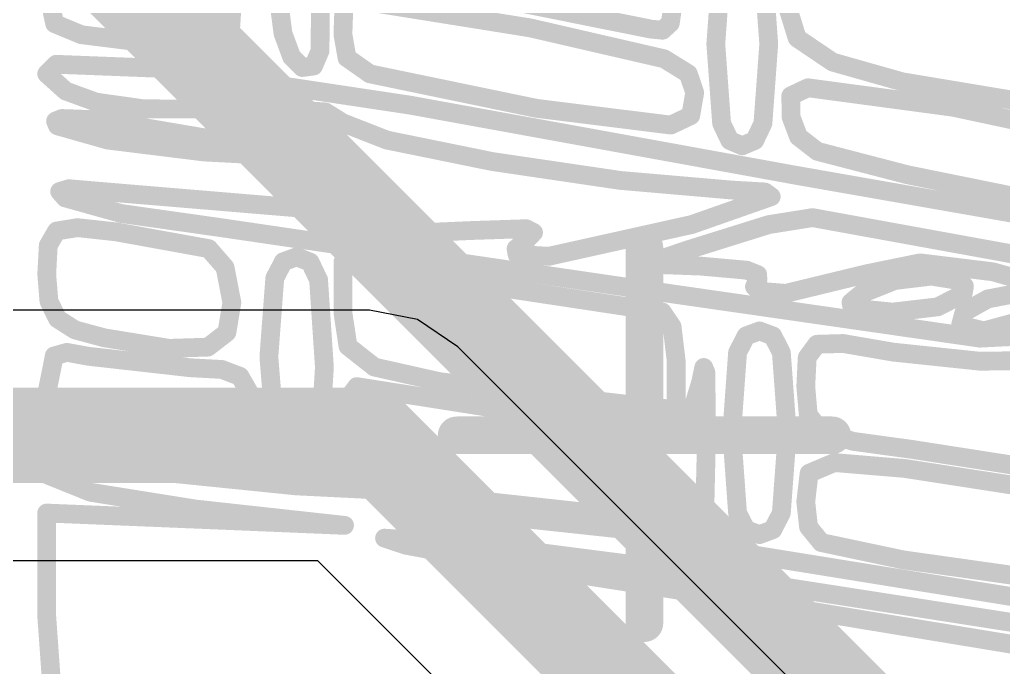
# Model space of a CAD drawing. Header units: inches. Extents: x 1.37 to 4.6, y 1.74 to 5.29.
# Drawn here: x 3.1571 to 3.2602, y 2.9099 to 2.9778 of the extents above; entities that cross this region are included whole.
import ezdxf

# ---------------------------------------------------------------- set-up
doc = ezdxf.new("R2010")
doc.units = ezdxf.units.IN
doc.header["$MEASUREMENT"] = 0
for name, color, linetype in [('BottomLayer', 5, 'Continuous'), ('BottomOverlay', 54, 'Continuous'), ('Mechanical15', 56, 'Continuous'), ('TopLayer', 1, 'Continuous')]:
    doc.layers.add(name, color=color, linetype=linetype)

# ---------------------------------------------------------------- blocks, each defined once
blk = doc.blocks.new('SOP_16_20')
at = {"layer": 'Mechanical15', "const_width": 0.00394}
for points in [[(0, -0.01969), (0, 0.01969)], [(0.01969, 0), (-0.01969, 0)]]:
    blk.add_lwpolyline(points, dxfattribs=at)
at = {"layer": 'Mechanical15', "const_width": 0.00197}
for points in [[(-0.00098, 0.01969, 1), (0.00098, 0.01969, 1)], [(-0.02067, 0, 1), (-0.0187, 0, 1)], [(0.0187, 0, 1), (0.02067, 0, 1)], [(-0.00098, -0.01969, 1), (0.00098, -0.01969, 1)]]:
    blk.add_lwpolyline(points, format="xyb", close=True, dxfattribs=at)

msp = doc.modelspace()

# ---------------------------------------------------------------- linework, layer by layer
at = {"layer": 'BottomLayer', "const_width": 0.01}
msp.add_lwpolyline([(2.865, 3.285), (3.25977, 2.89023)], dxfattribs=at)
at = {"layer": 'BottomOverlay', "const_width": 0.00197}
for points in [[(3.18358, 2.98479), (3.18468, 2.97632)], [(3.23004, 2.97522), (3.23065, 2.98354)], [(3.23498, 2.98354), (3.23559, 2.97522)], [(3.18856, 2.9745), (3.18864, 2.98312)], [(3.22527, 2.9774), (3.22589, 2.9816)], [(3.15992, 2.98128), (3.16075, 2.97735)], [(3.19283, 2.97975), (3.21057, 2.97691)], [(3.20582, 2.98027), (3.22328, 2.97677)], [(3.17915, 2.97613), (3.17932, 2.97886)], [(3.19096, 2.97623), (3.19105, 2.97882)], [(3.23753, 2.97918), (3.23857, 2.97583)], [(3.16075, 2.97735), (3.16355, 2.97619)], [(3.22446, 2.97666), (3.22527, 2.9774)], [(3.18468, 2.97632), (3.18559, 2.97386)], [(3.21057, 2.97691), (3.22462, 2.97367)], [(3.22328, 2.97677), (3.22446, 2.97666)], [(3.16355, 2.97619), (3.17326, 2.97498)], [(3.17837, 2.97475), (3.17915, 2.97613)], [(3.19096, 2.97623), (3.19139, 2.97377)], [(3.23857, 2.97583), (3.24229, 2.97332)], [(3.17326, 2.97498), (3.17655, 2.97446)], [(3.17655, 2.97446), (3.17837, 2.97475)], [(3.18788, 2.97291), (3.18856, 2.9745)], [(3.23004, 2.97522), (3.23065, 2.9669)], [(3.23498, 2.9669), (3.23559, 2.97522)], [(3.18559, 2.97386), (3.1867, 2.97275)], [(3.19139, 2.97377), (3.19378, 2.97209)], [(3.22462, 2.97367), (3.22716, 2.9721)], [(3.24229, 2.97332), (3.24957, 2.97126)], [(3.15991, 2.97209), (3.16092, 2.97309)], [(3.16092, 2.97309), (3.17254, 2.97264)], [(3.17254, 2.97264), (3.198, 2.96881)], [(3.1867, 2.97275), (3.18788, 2.97291)], [(3.15991, 2.97209), (3.16191, 2.97029)], [(3.19378, 2.97209), (3.21121, 2.96848)], [(3.22716, 2.9721), (3.22783, 2.97012)], [(3.24957, 2.97126), (3.2613, 2.9693)], [(3.16191, 2.97029), (3.16508, 2.96913)], [(3.22741, 2.96771), (3.22783, 2.97012)], [(3.2379, 2.96978), (3.23969, 2.97063)], [(3.23969, 2.97063), (3.25491, 2.96859)], [(3.16508, 2.96913), (3.17008, 2.96842)], [(3.2379, 2.96978), (3.23793, 2.96756)], [(3.17008, 2.96842), (3.18465, 2.96838)], [(3.18465, 2.96838), (3.18911, 2.9681)], [(3.18911, 2.9681), (3.19096, 2.96695)], [(3.198, 2.96881), (3.23848, 2.96145)], [(3.21121, 2.96848), (3.22532, 2.96672)], [(3.25491, 2.96859), (3.26975, 2.96542)], [(3.16084, 2.96714), (3.16151, 2.96741)], [(3.16084, 2.96714), (3.16105, 2.96664)], [(3.16151, 2.96741), (3.16536, 2.96727)], [(3.16536, 2.96727), (3.18223, 2.9644)], [(3.22532, 2.96672), (3.22741, 2.96771)], [(3.23793, 2.96756), (3.23871, 2.9655)], [(3.16105, 2.96664), (3.1663, 2.96515)], [(3.19096, 2.96695), (3.19556, 2.96515)], [(3.23065, 2.9669), (3.23151, 2.9651)], [(3.23412, 2.9651), (3.23498, 2.9669)], [(3.1663, 2.96515), (3.17641, 2.9639)], [(3.19556, 2.96515), (3.20661, 2.9629)], [(3.23151, 2.9651), (3.23281, 2.96455)], [(3.23281, 2.96455), (3.23412, 2.9651)], [(3.23871, 2.9655), (3.24068, 2.96397)], [(3.18223, 2.9644), (3.18497, 2.96375)], [(3.24068, 2.96397), (3.25014, 2.96151)], [(3.17641, 2.9639), (3.18496, 2.96345)], [(3.18496, 2.96345), (3.18497, 2.96375)], [(3.20661, 2.9629), (3.22003, 2.96092)], [(3.22003, 2.96092), (3.23171, 2.95991)], [(3.23848, 2.96145), (3.2721, 2.95556)], [(3.25014, 2.96151), (3.26712, 2.95807)], [(3.16127, 2.95976), (3.16224, 2.96005)], [(3.16224, 2.96005), (3.16865, 2.95951)], [(3.23171, 2.95991), (3.23518, 2.95971)], [(3.16127, 2.95976), (3.16186, 2.95909)], [(3.16186, 2.95909), (3.16773, 2.95745)], [(3.16865, 2.95951), (3.18985, 2.95774)], [(3.22753, 2.9563), (3.23585, 2.95922)], [(3.23518, 2.95971), (3.23585, 2.95922)], [(3.16773, 2.95745), (3.17777, 2.95603)], [(3.18985, 2.95774), (3.19716, 2.95709)], [(3.19716, 2.95709), (3.19875, 2.9566)], [(3.23559, 2.95629), (3.24018, 2.95702)], [(3.24018, 2.95702), (3.263, 2.95287)], [(3.16096, 2.95562), (3.16313, 2.95597)], [(3.16313, 2.95597), (3.16719, 2.95553)], [(3.17777, 2.95603), (3.22589, 2.94897)], [(3.19819, 2.95566), (3.19858, 2.95608)], [(3.19858, 2.95608), (3.19875, 2.9566)], [(3.20444, 2.95567), (3.21018, 2.95586)], [(3.21018, 2.95586), (3.21093, 2.95546)], [(3.21255, 2.95297), (3.22753, 2.9563)], [(3.22686, 2.95356), (3.23559, 2.95629)], [(3.16008, 2.95411), (3.16096, 2.95562)], [(3.16719, 2.95553), (3.17689, 2.95377)], [(3.19819, 2.95566), (3.19916, 2.95544)], [(3.19916, 2.95544), (3.20444, 2.95567)], [(3.20911, 2.95377), (3.21026, 2.95474)], [(3.21026, 2.95474), (3.21093, 2.95546)], [(3.15992, 2.95109), (3.16008, 2.95411)], [(3.17689, 2.95377), (3.17861, 2.9518)], [(3.20911, 2.95377), (3.20921, 2.95316)], [(3.18472, 2.9524), (3.18611, 2.95291)], [(3.18611, 2.95291), (3.18752, 2.95236)], [(3.20921, 2.95316), (3.21255, 2.95297)], [(3.22276, 2.95215), (3.22686, 2.95356)], [(3.17861, 2.9518), (3.17932, 2.94812)], [(3.18382, 2.95068), (3.18472, 2.9524)], [(3.18752, 2.95236), (3.18841, 2.95049)], [(3.19096, 2.95237), (3.20697, 2.94977)], [(3.19096, 2.94706), (3.19096, 2.95237)], [(3.22276, 2.95215), (3.22847, 2.95194)], [(3.22847, 2.95194), (3.23329, 2.95151)], [(3.24586, 2.95114), (3.25145, 2.95228)], [(3.25145, 2.95228), (3.25905, 2.95135)], [(3.15992, 2.95109), (3.16015, 2.94826)], [(3.1832, 2.94244), (3.18382, 2.95068)], [(3.23329, 2.95151), (3.23443, 2.95105)], [(3.23443, 2.95105), (3.23445, 2.95048)], [(3.23736, 2.94908), (3.24586, 2.95114)], [(3.24879, 2.95043), (3.25264, 2.95089)], [(3.25264, 2.95089), (3.25548, 2.95043)], [(3.25905, 2.95135), (3.2645, 2.94982)], [(3.18841, 2.95049), (3.18902, 2.94133)], [(3.20697, 2.94977), (3.22443, 2.94713)], [(3.23409, 2.94978), (3.23445, 2.95048)], [(3.23409, 2.94978), (3.23456, 2.94931)], [(3.24529, 2.94903), (3.24879, 2.95043)], [(3.25548, 2.95043), (3.2561, 2.94984)], [(3.25596, 2.94903), (3.2561, 2.94984)], [(3.22589, 2.94897), (3.25772, 2.94439)], [(3.23456, 2.94931), (3.23736, 2.94908)], [(3.2442, 2.94813), (3.24529, 2.94903)], [(3.25329, 2.94767), (3.25596, 2.94903)], [(3.25606, 2.94711), (3.25854, 2.9485)], [(3.25814, 2.94515), (3.2727, 2.94911)], [(3.25854, 2.9485), (3.26238, 2.94923)], [(3.16015, 2.94826), (3.16105, 2.94642)], [(3.1788, 2.94499), (3.17932, 2.94812)], [(3.2442, 2.94813), (3.24433, 2.94754)], [(3.24433, 2.94754), (3.24857, 2.94712)], [(3.24857, 2.94712), (3.25329, 2.94767)], [(3.16105, 2.94642), (3.16289, 2.94525)], [(3.19096, 2.94706), (3.19149, 2.94354)], [(3.22443, 2.94713), (3.22546, 2.9456)], [(3.25569, 2.94575), (3.25606, 2.94711)], [(3.22546, 2.9456), (3.22589, 2.94199)], [(3.25569, 2.94575), (3.25814, 2.94515)], [(3.16289, 2.94525), (3.16598, 2.94442)], [(3.16598, 2.94442), (3.17275, 2.94332)], [(3.17681, 2.94345), (3.1788, 2.94499)], [(3.23232, 2.94288), (3.23322, 2.94463)], [(3.23322, 2.94463), (3.23462, 2.94515)], [(3.23462, 2.94515), (3.23601, 2.94463)], [(3.23601, 2.94463), (3.23691, 2.94288)], [(3.25772, 2.94439), (3.2647, 2.94473)], [(3.17275, 2.94332), (3.17681, 2.94345)], [(3.19149, 2.94354), (3.19426, 2.94136)], [(3.23962, 2.94237), (3.24064, 2.94375)], [(3.24064, 2.94375), (3.24338, 2.94383)], [(3.24338, 2.94383), (3.24868, 2.94292)], [(3.15992, 2.93858), (3.16071, 2.94253)], [(3.16071, 2.94253), (3.16203, 2.9429)], [(3.16203, 2.9429), (3.16428, 2.94249)], [(3.16428, 2.94249), (3.17495, 2.94129)], [(3.1832, 2.94244), (3.18387, 2.93414)], [(3.23171, 2.93447), (3.23232, 2.94288)], [(3.23691, 2.94288), (3.23753, 2.93447)], [(3.23947, 2.93934), (3.23962, 2.94237)], [(3.24868, 2.94292), (3.25776, 2.94197)], [(3.17495, 2.94129), (3.17826, 2.94111)], [(3.18846, 2.93219), (3.18902, 2.94133)], [(3.19426, 2.94136), (3.20109, 2.93983)], [(3.22589, 2.93688), (3.22589, 2.94199)], [(3.22846, 2.9398), (3.22878, 2.94132)], [(3.22878, 2.94132), (3.229, 2.9408)], [(3.25776, 2.94197), (3.26663, 2.94211)], [(3.17826, 2.94111), (3.18017, 2.94039)], [(3.18017, 2.94039), (3.18105, 2.93884)], [(3.229, 2.9408), (3.22907, 2.93431)], [(3.19139, 2.93794), (3.19242, 2.93931)], [(3.19242, 2.93931), (3.22334, 2.93445)], [(3.20109, 2.93983), (3.21376, 2.93825)], [(3.22696, 2.93483), (3.22846, 2.9398)], [(3.23947, 2.93934), (3.23973, 2.93637)], [(3.15992, 2.93858), (3.16073, 2.93471)], [(3.18105, 2.93884), (3.18126, 2.93616)], [(3.21376, 2.93825), (3.22589, 2.93688)], [(3.19096, 2.93461), (3.19139, 2.93794)], [(3.18109, 2.93336), (3.18126, 2.93616)], [(3.23973, 2.93637), (3.24108, 2.93462)], [(3.16073, 2.93471), (3.16331, 2.93348)], [(3.18387, 2.93414), (3.18477, 2.93195)], [(3.19096, 2.93461), (3.19199, 2.93078)], [(3.22334, 2.93445), (3.22554, 2.9342)], [(3.22554, 2.9342), (3.22696, 2.93483)], [(3.2288, 2.92251), (3.22907, 2.93431)], [(3.23171, 2.93447), (3.23232, 2.92607)], [(3.23691, 2.92607), (3.23753, 2.93447)], [(3.24108, 2.93462), (3.2444, 2.93358)], [(3.16331, 2.93348), (3.17398, 2.93226)], [(3.1802, 2.93198), (3.18109, 2.93336)], [(3.2444, 2.93358), (3.25054, 2.93274)], [(3.17398, 2.93226), (3.17802, 2.93171)], [(3.17802, 2.93171), (3.1802, 2.93198)], [(3.18757, 2.93078), (3.18846, 2.93219)], [(3.25054, 2.93274), (3.26606, 2.93032)], [(3.15992, 2.93009), (3.16173, 2.93114)], [(3.16173, 2.93114), (3.16622, 2.93092)], [(3.18477, 2.93195), (3.18611, 2.93086)], [(3.23982, 2.93023), (3.24247, 2.93135)], [(3.24247, 2.93135), (3.24981, 2.93074)], [(3.15992, 2.93009), (3.1645, 2.92824)], [(3.16622, 2.93092), (3.18602, 2.92891)], [(3.18611, 2.93086), (3.18757, 2.93078)], [(3.19199, 2.93078), (3.19533, 2.92892)], [(3.23947, 2.92725), (3.23982, 2.93023)], [(3.24981, 2.93074), (3.26421, 2.92851)], [(3.18602, 2.92891), (3.19431, 2.9285)], [(3.19533, 2.92892), (3.19602, 2.92858)], [(3.1645, 2.92824), (3.17552, 2.92648)], [(3.19431, 2.9285), (3.19602, 2.92858)], [(3.20288, 2.92689), (3.20551, 2.92733)], [(3.20288, 2.92689), (3.20842, 2.92564)], [(3.20551, 2.92733), (3.21909, 2.92585)], [(3.23947, 2.92725), (3.23976, 2.9246)], [(3.15992, 2.91523), (3.15992, 2.92606)], [(3.15992, 2.92606), (3.17552, 2.92542)], [(3.17552, 2.92648), (3.19113, 2.92477)], [(3.21909, 2.92585), (3.22338, 2.92464)], [(3.23232, 2.92607), (3.23322, 2.92432)], [(3.23601, 2.92432), (3.23691, 2.92607)], [(3.17552, 2.92542), (3.19113, 2.92477)], [(3.20842, 2.92564), (3.22198, 2.92418)], [(3.22198, 2.92418), (3.22338, 2.92464)], [(3.23322, 2.92432), (3.23462, 2.9238)], [(3.23462, 2.9238), (3.23601, 2.92432)], [(3.23976, 2.9246), (3.2411, 2.92297)], [(3.19533, 2.92343), (3.1976, 2.92268)], [(3.19533, 2.92343), (3.20504, 2.92276)], [(3.20504, 2.92276), (3.22586, 2.92008)], [(3.2411, 2.92297), (3.24965, 2.92116)], [(3.1976, 2.92268), (3.20616, 2.9211)], [(3.2288, 2.92251), (3.26151, 2.91723)], [(3.20616, 2.9211), (3.23667, 2.91633)], [(3.24965, 2.92116), (3.26722, 2.91868)], [(3.22586, 2.92008), (3.28402, 2.91102)], [(3.23667, 2.91633), (3.31679, 2.90312)], [(3.15992, 2.91523), (3.16055, 2.90643)]]:
    msp.add_lwpolyline(points, dxfattribs=at)
at = {"layer": 'BottomOverlay', "const_width": 0.000984}
for points in [[(3.16026, 2.97735, 1), (3.16124, 2.97735, 1)], [(3.16026, 2.97735, 1), (3.16124, 2.97735, 1)], [(3.22477, 2.9774, 1), (3.22576, 2.9774, 1)], [(3.22477, 2.9774, 1), (3.22576, 2.9774, 1)], [(3.18419, 2.97632, 1), (3.18517, 2.97632, 1)], [(3.18419, 2.97632, 1), (3.18517, 2.97632, 1)], [(3.21008, 2.97691, 1), (3.21106, 2.97691, 1)], [(3.21008, 2.97691, 1), (3.21106, 2.97691, 1)], [(3.22279, 2.97677, 1), (3.22377, 2.97677, 1)], [(3.22279, 2.97677, 1), (3.22377, 2.97677, 1)], [(3.22396, 2.97666, 1), (3.22495, 2.97666, 1)], [(3.22396, 2.97666, 1), (3.22495, 2.97666, 1)], [(3.16306, 2.97619, 1), (3.16405, 2.97619, 1)], [(3.16306, 2.97619, 1), (3.16405, 2.97619, 1)], [(3.17866, 2.97613, 1), (3.17965, 2.97613, 1)], [(3.17866, 2.97613, 1), (3.17965, 2.97613, 1)], [(3.19047, 2.97623, 1), (3.19145, 2.97623, 1)], [(3.19047, 2.97623, 1), (3.19145, 2.97623, 1)], [(3.23808, 2.97583, 1), (3.23906, 2.97583, 1)], [(3.23808, 2.97583, 1), (3.23906, 2.97583, 1)], [(3.17276, 2.97498, 1), (3.17375, 2.97498, 1)], [(3.17276, 2.97498, 1), (3.17375, 2.97498, 1)], [(3.17606, 2.97446, 1), (3.17704, 2.97446, 1)], [(3.17606, 2.97446, 1), (3.17704, 2.97446, 1)], [(3.17788, 2.97475, 1), (3.17886, 2.97475, 1)], [(3.17788, 2.97475, 1), (3.17886, 2.97475, 1)], [(3.18807, 2.9745, 1), (3.18905, 2.9745, 1)], [(3.18807, 2.9745, 1), (3.18905, 2.9745, 1)], [(3.22955, 2.97522, 1), (3.23054, 2.97522, 1)], [(3.22955, 2.97522, 1), (3.23054, 2.97522, 1)], [(3.23509, 2.97522, 1), (3.23608, 2.97522, 1)], [(3.23509, 2.97522, 1), (3.23608, 2.97522, 1)], [(3.1851, 2.97386, 1), (3.18608, 2.97386, 1)], [(3.1851, 2.97386, 1), (3.18608, 2.97386, 1)], [(3.19089, 2.97377, 1), (3.19188, 2.97377, 1)], [(3.19089, 2.97377, 1), (3.19188, 2.97377, 1)], [(3.22412, 2.97367, 1), (3.22511, 2.97367, 1)], [(3.22412, 2.97367, 1), (3.22511, 2.97367, 1)], [(3.2418, 2.97332, 1), (3.24278, 2.97332, 1)], [(3.2418, 2.97332, 1), (3.24278, 2.97332, 1)], [(3.16042, 2.97309, 1), (3.16141, 2.97309, 1)], [(3.16042, 2.97309, 1), (3.16141, 2.97309, 1)], [(3.17205, 2.97264, 1), (3.17304, 2.97264, 1)], [(3.17205, 2.97264, 1), (3.17304, 2.97264, 1)], [(3.18621, 2.97275, 1), (3.18719, 2.97275, 1)], [(3.18621, 2.97275, 1), (3.18719, 2.97275, 1)], [(3.18738, 2.97291, 1), (3.18837, 2.97291, 1)], [(3.18738, 2.97291, 1), (3.18837, 2.97291, 1)], [(3.15942, 2.97209, 1), (3.1604, 2.97209, 1)], [(3.15942, 2.97209, 1), (3.1604, 2.97209, 1)], [(3.19329, 2.97209, 1), (3.19428, 2.97209, 1)], [(3.19329, 2.97209, 1), (3.19428, 2.97209, 1)], [(3.22667, 2.9721, 1), (3.22765, 2.9721, 1)], [(3.22667, 2.9721, 1), (3.22765, 2.9721, 1)], [(3.24908, 2.97126, 1), (3.25006, 2.97126, 1)], [(3.24908, 2.97126, 1), (3.25006, 2.97126, 1)], [(3.16142, 2.97029, 1), (3.1624, 2.97029, 1)], [(3.16142, 2.97029, 1), (3.1624, 2.97029, 1)], [(3.22733, 2.97012, 1), (3.22832, 2.97012, 1)], [(3.22733, 2.97012, 1), (3.22832, 2.97012, 1)], [(3.2392, 2.97063, 1), (3.24018, 2.97063, 1)], [(3.2392, 2.97063, 1), (3.24018, 2.97063, 1)], [(3.16459, 2.96913, 1), (3.16557, 2.96913, 1)], [(3.16459, 2.96913, 1), (3.16557, 2.96913, 1)], [(3.23741, 2.96978, 1), (3.23839, 2.96978, 1)], [(3.23741, 2.96978, 1), (3.23839, 2.96978, 1)], [(3.16959, 2.96842, 1), (3.17057, 2.96842, 1)], [(3.16959, 2.96842, 1), (3.17057, 2.96842, 1)], [(3.18416, 2.96838, 1), (3.18515, 2.96838, 1)], [(3.18416, 2.96838, 1), (3.18515, 2.96838, 1)], [(3.18862, 2.9681, 1), (3.1896, 2.9681, 1)], [(3.18862, 2.9681, 1), (3.1896, 2.9681, 1)], [(3.1975, 2.96881, 1), (3.19849, 2.96881, 1)], [(3.1975, 2.96881, 1), (3.19849, 2.96881, 1)], [(3.21071, 2.96848, 1), (3.2117, 2.96848, 1)], [(3.21071, 2.96848, 1), (3.2117, 2.96848, 1)], [(3.25441, 2.96859, 1), (3.2554, 2.96859, 1)], [(3.25441, 2.96859, 1), (3.2554, 2.96859, 1)], [(3.16035, 2.96714, 1), (3.16133, 2.96714, 1)], [(3.16035, 2.96714, 1), (3.16133, 2.96714, 1)], [(3.16102, 2.96741, 1), (3.162, 2.96741, 1)], [(3.16102, 2.96741, 1), (3.162, 2.96741, 1)], [(3.16486, 2.96727, 1), (3.16585, 2.96727, 1)], [(3.16486, 2.96727, 1), (3.16585, 2.96727, 1)], [(3.22691, 2.96771, 1), (3.2279, 2.96771, 1)], [(3.22691, 2.96771, 1), (3.2279, 2.96771, 1)], [(3.23744, 2.96756, 1), (3.23842, 2.96756, 1)], [(3.23744, 2.96756, 1), (3.23842, 2.96756, 1)], [(3.16056, 2.96664, 1), (3.16154, 2.96664, 1)], [(3.16056, 2.96664, 1), (3.16154, 2.96664, 1)], [(3.19047, 2.96695, 1), (3.19145, 2.96695, 1)], [(3.19047, 2.96695, 1), (3.19145, 2.96695, 1)], [(3.22483, 2.96672, 1), (3.22581, 2.96672, 1)], [(3.22483, 2.96672, 1), (3.22581, 2.96672, 1)], [(3.23016, 2.9669, 1), (3.23115, 2.9669, 1)], [(3.23016, 2.9669, 1), (3.23115, 2.9669, 1)], [(3.23448, 2.9669, 1), (3.23547, 2.9669, 1)], [(3.23448, 2.9669, 1), (3.23547, 2.9669, 1)], [(3.1658, 2.96515, 1), (3.16679, 2.96515, 1)], [(3.1658, 2.96515, 1), (3.16679, 2.96515, 1)], [(3.19506, 2.96515, 1), (3.19605, 2.96515, 1)], [(3.19506, 2.96515, 1), (3.19605, 2.96515, 1)], [(3.23102, 2.9651, 1), (3.232, 2.9651, 1)], [(3.23102, 2.9651, 1), (3.232, 2.9651, 1)], [(3.23363, 2.9651, 1), (3.23461, 2.9651, 1)], [(3.23363, 2.9651, 1), (3.23461, 2.9651, 1)], [(3.23822, 2.9655, 1), (3.2392, 2.9655, 1)], [(3.23822, 2.9655, 1), (3.2392, 2.9655, 1)], [(3.18174, 2.9644, 1), (3.18272, 2.9644, 1)], [(3.18174, 2.9644, 1), (3.18272, 2.9644, 1)], [(3.23232, 2.96455, 1), (3.23331, 2.96455, 1)], [(3.23232, 2.96455, 1), (3.23331, 2.96455, 1)], [(3.24019, 2.96397, 1), (3.24117, 2.96397, 1)], [(3.24019, 2.96397, 1), (3.24117, 2.96397, 1)], [(3.17592, 2.9639, 1), (3.1769, 2.9639, 1)], [(3.17592, 2.9639, 1), (3.1769, 2.9639, 1)], [(3.18446, 2.96345, 1), (3.18545, 2.96345, 1)], [(3.18446, 2.96345, 1), (3.18545, 2.96345, 1)], [(3.18448, 2.96375, 1), (3.18546, 2.96375, 1)], [(3.18448, 2.96375, 1), (3.18546, 2.96375, 1)], [(3.20612, 2.9629, 1), (3.20711, 2.9629, 1)], [(3.20612, 2.9629, 1), (3.20711, 2.9629, 1)], [(3.21954, 2.96092, 1), (3.22052, 2.96092, 1)], [(3.21954, 2.96092, 1), (3.22052, 2.96092, 1)], [(3.23799, 2.96145, 1), (3.23897, 2.96145, 1)], [(3.23799, 2.96145, 1), (3.23897, 2.96145, 1)], [(3.24965, 2.96151, 1), (3.25063, 2.96151, 1)], [(3.24965, 2.96151, 1), (3.25063, 2.96151, 1)], [(3.16175, 2.96005, 1), (3.16274, 2.96005, 1)], [(3.16175, 2.96005, 1), (3.16274, 2.96005, 1)], [(3.23121, 2.95991, 1), (3.2322, 2.95991, 1)], [(3.23121, 2.95991, 1), (3.2322, 2.95991, 1)], [(3.16078, 2.95976, 1), (3.16176, 2.95976, 1)], [(3.16078, 2.95976, 1), (3.16176, 2.95976, 1)], [(3.16136, 2.95909, 1), (3.16235, 2.95909, 1)], [(3.16136, 2.95909, 1), (3.16235, 2.95909, 1)], [(3.16816, 2.95951, 1), (3.16914, 2.95951, 1)], [(3.16816, 2.95951, 1), (3.16914, 2.95951, 1)], [(3.23469, 2.95971, 1), (3.23567, 2.95971, 1)], [(3.23469, 2.95971, 1), (3.23567, 2.95971, 1)], [(3.23536, 2.95922, 1), (3.23634, 2.95922, 1)], [(3.23536, 2.95922, 1), (3.23634, 2.95922, 1)], [(3.16724, 2.95745, 1), (3.16822, 2.95745, 1)], [(3.16724, 2.95745, 1), (3.16822, 2.95745, 1)], [(3.18936, 2.95774, 1), (3.19034, 2.95774, 1)], [(3.18936, 2.95774, 1), (3.19034, 2.95774, 1)], [(3.19667, 2.95709, 1), (3.19765, 2.95709, 1)], [(3.19667, 2.95709, 1), (3.19765, 2.95709, 1)], [(3.23969, 2.95702, 1), (3.24068, 2.95702, 1)], [(3.23969, 2.95702, 1), (3.24068, 2.95702, 1)], [(3.16264, 2.95597, 1), (3.16363, 2.95597, 1)], [(3.16264, 2.95597, 1), (3.16363, 2.95597, 1)], [(3.17728, 2.95603, 1), (3.17826, 2.95603, 1)], [(3.17728, 2.95603, 1), (3.17826, 2.95603, 1)], [(3.19809, 2.95608, 1), (3.19907, 2.95608, 1)], [(3.19809, 2.95608, 1), (3.19907, 2.95608, 1)], [(3.19826, 2.9566, 1), (3.19924, 2.9566, 1)], [(3.19826, 2.9566, 1), (3.19924, 2.9566, 1)], [(3.20969, 2.95586, 1), (3.21067, 2.95586, 1)], [(3.20969, 2.95586, 1), (3.21067, 2.95586, 1)], [(3.22703, 2.9563, 1), (3.22802, 2.9563, 1)], [(3.22703, 2.9563, 1), (3.22802, 2.9563, 1)], [(3.23509, 2.95629, 1), (3.23608, 2.95629, 1)], [(3.23509, 2.95629, 1), (3.23608, 2.95629, 1)], [(3.16047, 2.95562, 1), (3.16145, 2.95562, 1)], [(3.16047, 2.95562, 1), (3.16145, 2.95562, 1)], [(3.1667, 2.95553, 1), (3.16768, 2.95553, 1)], [(3.1667, 2.95553, 1), (3.16768, 2.95553, 1)], [(3.1977, 2.95566, 1), (3.19868, 2.95566, 1)], [(3.1977, 2.95566, 1), (3.19868, 2.95566, 1)], [(3.19867, 2.95544, 1), (3.19965, 2.95544, 1)], [(3.19867, 2.95544, 1), (3.19965, 2.95544, 1)], [(3.20395, 2.95567, 1), (3.20493, 2.95567, 1)], [(3.20395, 2.95567, 1), (3.20493, 2.95567, 1)], [(3.20977, 2.95474, 1), (3.21075, 2.95474, 1)], [(3.20977, 2.95474, 1), (3.21075, 2.95474, 1)], [(3.21044, 2.95546, 1), (3.21143, 2.95546, 1)], [(3.21044, 2.95546, 1), (3.21143, 2.95546, 1)], [(3.15959, 2.95411, 1), (3.16057, 2.95411, 1)], [(3.15959, 2.95411, 1), (3.16057, 2.95411, 1)], [(3.1764, 2.95377, 1), (3.17739, 2.95377, 1)], [(3.1764, 2.95377, 1), (3.17739, 2.95377, 1)], [(3.20862, 2.95377, 1), (3.20961, 2.95377, 1)], [(3.20862, 2.95377, 1), (3.20961, 2.95377, 1)], [(3.18562, 2.95291, 1), (3.1866, 2.95291, 1)], [(3.18562, 2.95291, 1), (3.1866, 2.95291, 1)], [(3.20872, 2.95316, 1), (3.20971, 2.95316, 1)], [(3.20872, 2.95316, 1), (3.20971, 2.95316, 1)], [(3.21206, 2.95297, 1), (3.21305, 2.95297, 1)], [(3.21206, 2.95297, 1), (3.21305, 2.95297, 1)], [(3.22636, 2.95356, 1), (3.22735, 2.95356, 1)], [(3.22636, 2.95356, 1), (3.22735, 2.95356, 1)], [(3.17811, 2.9518, 1), (3.1791, 2.9518, 1)], [(3.17811, 2.9518, 1), (3.1791, 2.9518, 1)], [(3.18422, 2.9524, 1), (3.18521, 2.9524, 1)], [(3.18422, 2.9524, 1), (3.18521, 2.9524, 1)], [(3.18703, 2.95236, 1), (3.18801, 2.95236, 1)], [(3.18703, 2.95236, 1), (3.18801, 2.95236, 1)], [(3.19047, 2.95237, 1), (3.19145, 2.95237, 1)], [(3.19047, 2.95237, 1), (3.19145, 2.95237, 1)], [(3.22227, 2.95215, 1), (3.22325, 2.95215, 1)], [(3.22227, 2.95215, 1), (3.22325, 2.95215, 1)], [(3.22798, 2.95194, 1), (3.22896, 2.95194, 1)], [(3.22798, 2.95194, 1), (3.22896, 2.95194, 1)], [(3.25096, 2.95228, 1), (3.25194, 2.95228, 1)], [(3.25096, 2.95228, 1), (3.25194, 2.95228, 1)], [(3.15942, 2.95109, 1), (3.16041, 2.95109, 1)], [(3.15942, 2.95109, 1), (3.16041, 2.95109, 1)], [(3.18333, 2.95068, 1), (3.18431, 2.95068, 1)], [(3.18333, 2.95068, 1), (3.18431, 2.95068, 1)], [(3.2328, 2.95151, 1), (3.23378, 2.95151, 1)], [(3.2328, 2.95151, 1), (3.23378, 2.95151, 1)], [(3.23393, 2.95105, 1), (3.23492, 2.95105, 1)], [(3.23393, 2.95105, 1), (3.23492, 2.95105, 1)], [(3.24537, 2.95114, 1), (3.24636, 2.95114, 1)], [(3.24537, 2.95114, 1), (3.24636, 2.95114, 1)], [(3.25215, 2.95089, 1), (3.25314, 2.95089, 1)], [(3.25215, 2.95089, 1), (3.25314, 2.95089, 1)], [(3.25856, 2.95135, 1), (3.25954, 2.95135, 1)], [(3.25856, 2.95135, 1), (3.25954, 2.95135, 1)], [(3.18792, 2.95049, 1), (3.18891, 2.95049, 1)], [(3.18792, 2.95049, 1), (3.18891, 2.95049, 1)], [(3.20648, 2.94977, 1), (3.20746, 2.94977, 1)], [(3.20648, 2.94977, 1), (3.20746, 2.94977, 1)], [(3.2336, 2.94978, 1), (3.23458, 2.94978, 1)], [(3.2336, 2.94978, 1), (3.23458, 2.94978, 1)], [(3.23396, 2.95048, 1), (3.23494, 2.95048, 1)], [(3.23396, 2.95048, 1), (3.23494, 2.95048, 1)], [(3.2483, 2.95043, 1), (3.24929, 2.95043, 1)], [(3.2483, 2.95043, 1), (3.24929, 2.95043, 1)], [(3.25499, 2.95043, 1), (3.25597, 2.95043, 1)], [(3.25499, 2.95043, 1), (3.25597, 2.95043, 1)], [(3.25561, 2.94984, 1), (3.25659, 2.94984, 1)], [(3.25561, 2.94984, 1), (3.25659, 2.94984, 1)], [(3.2254, 2.94897, 1), (3.22638, 2.94897, 1)], [(3.2254, 2.94897, 1), (3.22638, 2.94897, 1)], [(3.23407, 2.94931, 1), (3.23505, 2.94931, 1)], [(3.23407, 2.94931, 1), (3.23505, 2.94931, 1)], [(3.23687, 2.94908, 1), (3.23785, 2.94908, 1)], [(3.23687, 2.94908, 1), (3.23785, 2.94908, 1)], [(3.2448, 2.94903, 1), (3.24578, 2.94903, 1)], [(3.2448, 2.94903, 1), (3.24578, 2.94903, 1)], [(3.25547, 2.94903, 1), (3.25645, 2.94903, 1)], [(3.25547, 2.94903, 1), (3.25645, 2.94903, 1)], [(3.25804, 2.9485, 1), (3.25903, 2.9485, 1)], [(3.25804, 2.9485, 1), (3.25903, 2.9485, 1)], [(3.15966, 2.94826, 1), (3.16064, 2.94826, 1)], [(3.15966, 2.94826, 1), (3.16064, 2.94826, 1)], [(3.17883, 2.94812, 1), (3.17981, 2.94812, 1)], [(3.17883, 2.94812, 1), (3.17981, 2.94812, 1)], [(3.24371, 2.94813, 1), (3.2447, 2.94813, 1)], [(3.24371, 2.94813, 1), (3.2447, 2.94813, 1)], [(3.24384, 2.94754, 1), (3.24482, 2.94754, 1)], [(3.24384, 2.94754, 1), (3.24482, 2.94754, 1)], [(3.2528, 2.94767, 1), (3.25379, 2.94767, 1)], [(3.2528, 2.94767, 1), (3.25379, 2.94767, 1)], [(3.16056, 2.94642, 1), (3.16154, 2.94642, 1)], [(3.16056, 2.94642, 1), (3.16154, 2.94642, 1)], [(3.19047, 2.94706, 1), (3.19145, 2.94706, 1)], [(3.19047, 2.94706, 1), (3.19145, 2.94706, 1)], [(3.22394, 2.94713, 1), (3.22492, 2.94713, 1)], [(3.22394, 2.94713, 1), (3.22492, 2.94713, 1)], [(3.24808, 2.94712, 1), (3.24906, 2.94712, 1)], [(3.24808, 2.94712, 1), (3.24906, 2.94712, 1)], [(3.25557, 2.94711, 1), (3.25656, 2.94711, 1)], [(3.25557, 2.94711, 1), (3.25656, 2.94711, 1)], [(3.22497, 2.9456, 1), (3.22595, 2.9456, 1)], [(3.22497, 2.9456, 1), (3.22595, 2.9456, 1)], [(3.2552, 2.94575, 1), (3.25618, 2.94575, 1)], [(3.2552, 2.94575, 1), (3.25618, 2.94575, 1)], [(3.1624, 2.94525, 1), (3.16339, 2.94525, 1)], [(3.1624, 2.94525, 1), (3.16339, 2.94525, 1)], [(3.16549, 2.94442, 1), (3.16647, 2.94442, 1)], [(3.16549, 2.94442, 1), (3.16647, 2.94442, 1)], [(3.1783, 2.94499, 1), (3.17929, 2.94499, 1)], [(3.1783, 2.94499, 1), (3.17929, 2.94499, 1)], [(3.23273, 2.94463, 1), (3.23371, 2.94463, 1)], [(3.23273, 2.94463, 1), (3.23371, 2.94463, 1)], [(3.23412, 2.94515, 1), (3.23511, 2.94515, 1)], [(3.23412, 2.94515, 1), (3.23511, 2.94515, 1)], [(3.23552, 2.94463, 1), (3.23651, 2.94463, 1)], [(3.23552, 2.94463, 1), (3.23651, 2.94463, 1)], [(3.25722, 2.94439, 1), (3.25821, 2.94439, 1)], [(3.25722, 2.94439, 1), (3.25821, 2.94439, 1)], [(3.25765, 2.94515, 1), (3.25863, 2.94515, 1)], [(3.25765, 2.94515, 1), (3.25863, 2.94515, 1)], [(3.17225, 2.94332, 1), (3.17324, 2.94332, 1)], [(3.17225, 2.94332, 1), (3.17324, 2.94332, 1)], [(3.17632, 2.94345, 1), (3.1773, 2.94345, 1)], [(3.17632, 2.94345, 1), (3.1773, 2.94345, 1)], [(3.191, 2.94354, 1), (3.19198, 2.94354, 1)], [(3.191, 2.94354, 1), (3.19198, 2.94354, 1)], [(3.24015, 2.94375, 1), (3.24113, 2.94375, 1)], [(3.24015, 2.94375, 1), (3.24113, 2.94375, 1)], [(3.24288, 2.94383, 1), (3.24387, 2.94383, 1)], [(3.24288, 2.94383, 1), (3.24387, 2.94383, 1)], [(3.16021, 2.94253, 1), (3.1612, 2.94253, 1)], [(3.16021, 2.94253, 1), (3.1612, 2.94253, 1)], [(3.16154, 2.9429, 1), (3.16252, 2.9429, 1)], [(3.16154, 2.9429, 1), (3.16252, 2.9429, 1)], [(3.16379, 2.94249, 1), (3.16477, 2.94249, 1)], [(3.16379, 2.94249, 1), (3.16477, 2.94249, 1)], [(3.18271, 2.94244, 1), (3.18369, 2.94244, 1)], [(3.18271, 2.94244, 1), (3.18369, 2.94244, 1)], [(3.23183, 2.94288, 1), (3.23282, 2.94288, 1)], [(3.23183, 2.94288, 1), (3.23282, 2.94288, 1)], [(3.23642, 2.94288, 1), (3.2374, 2.94288, 1)], [(3.23642, 2.94288, 1), (3.2374, 2.94288, 1)], [(3.23913, 2.94237, 1), (3.24011, 2.94237, 1)], [(3.23913, 2.94237, 1), (3.24011, 2.94237, 1)], [(3.24819, 2.94292, 1), (3.24918, 2.94292, 1)], [(3.24819, 2.94292, 1), (3.24918, 2.94292, 1)], [(3.17446, 2.94129, 1), (3.17545, 2.94129, 1)], [(3.17446, 2.94129, 1), (3.17545, 2.94129, 1)], [(3.18853, 2.94133, 1), (3.18951, 2.94133, 1)], [(3.18853, 2.94133, 1), (3.18951, 2.94133, 1)], [(3.19377, 2.94136, 1), (3.19476, 2.94136, 1)], [(3.19377, 2.94136, 1), (3.19476, 2.94136, 1)], [(3.22539, 2.94199, 1), (3.22638, 2.94199, 1)], [(3.22539, 2.94199, 1), (3.22638, 2.94199, 1)], [(3.22829, 2.94132, 1), (3.22927, 2.94132, 1)], [(3.22829, 2.94132, 1), (3.22927, 2.94132, 1)], [(3.25727, 2.94197, 1), (3.25825, 2.94197, 1)], [(3.25727, 2.94197, 1), (3.25825, 2.94197, 1)], [(3.17777, 2.94111, 1), (3.17876, 2.94111, 1)], [(3.17777, 2.94111, 1), (3.17876, 2.94111, 1)], [(3.17968, 2.94039, 1), (3.18066, 2.94039, 1)], [(3.17968, 2.94039, 1), (3.18066, 2.94039, 1)], [(3.22851, 2.9408, 1), (3.22949, 2.9408, 1)], [(3.22851, 2.9408, 1), (3.22949, 2.9408, 1)], [(3.19192, 2.93931, 1), (3.19291, 2.93931, 1)], [(3.19192, 2.93931, 1), (3.19291, 2.93931, 1)], [(3.2006, 2.93983, 1), (3.20158, 2.93983, 1)], [(3.2006, 2.93983, 1), (3.20158, 2.93983, 1)], [(3.22797, 2.9398, 1), (3.22895, 2.9398, 1)], [(3.22797, 2.9398, 1), (3.22895, 2.9398, 1)], [(3.23898, 2.93934, 1), (3.23996, 2.93934, 1)], [(3.23898, 2.93934, 1), (3.23996, 2.93934, 1)], [(3.15942, 2.93858, 1), (3.16041, 2.93858, 1)], [(3.15942, 2.93858, 1), (3.16041, 2.93858, 1)], [(3.18056, 2.93884, 1), (3.18154, 2.93884, 1)], [(3.18056, 2.93884, 1), (3.18154, 2.93884, 1)], [(3.21327, 2.93825, 1), (3.21425, 2.93825, 1)], [(3.21327, 2.93825, 1), (3.21425, 2.93825, 1)], [(3.1909, 2.93794, 1), (3.19188, 2.93794, 1)], [(3.1909, 2.93794, 1), (3.19188, 2.93794, 1)], [(3.18077, 2.93616, 1), (3.18175, 2.93616, 1)], [(3.18077, 2.93616, 1), (3.18175, 2.93616, 1)], [(3.22539, 2.93688, 1), (3.22638, 2.93688, 1)], [(3.22539, 2.93688, 1), (3.22638, 2.93688, 1)], [(3.23924, 2.93637, 1), (3.24022, 2.93637, 1)], [(3.23924, 2.93637, 1), (3.24022, 2.93637, 1)], [(3.16024, 2.93471, 1), (3.16122, 2.93471, 1)], [(3.16024, 2.93471, 1), (3.16122, 2.93471, 1)], [(3.18338, 2.93414, 1), (3.18436, 2.93414, 1)], [(3.18338, 2.93414, 1), (3.18436, 2.93414, 1)], [(3.19047, 2.93461, 1), (3.19145, 2.93461, 1)], [(3.19047, 2.93461, 1), (3.19145, 2.93461, 1)], [(3.22284, 2.93445, 1), (3.22383, 2.93445, 1)], [(3.22284, 2.93445, 1), (3.22383, 2.93445, 1)], [(3.22505, 2.9342, 1), (3.22603, 2.9342, 1)], [(3.22505, 2.9342, 1), (3.22603, 2.9342, 1)], [(3.22647, 2.93483, 1), (3.22745, 2.93483, 1)], [(3.22647, 2.93483, 1), (3.22745, 2.93483, 1)], [(3.22858, 2.93431, 1), (3.22956, 2.93431, 1)], [(3.22858, 2.93431, 1), (3.22956, 2.93431, 1)], [(3.23121, 2.93447, 1), (3.2322, 2.93447, 1)], [(3.23121, 2.93447, 1), (3.2322, 2.93447, 1)], [(3.23703, 2.93447, 1), (3.23802, 2.93447, 1)], [(3.23703, 2.93447, 1), (3.23802, 2.93447, 1)], [(3.24059, 2.93462, 1), (3.24158, 2.93462, 1)], [(3.24059, 2.93462, 1), (3.24158, 2.93462, 1)], [(3.16282, 2.93348, 1), (3.1638, 2.93348, 1)], [(3.16282, 2.93348, 1), (3.1638, 2.93348, 1)], [(3.1806, 2.93336, 1), (3.18158, 2.93336, 1)], [(3.1806, 2.93336, 1), (3.18158, 2.93336, 1)], [(3.24391, 2.93358, 1), (3.24489, 2.93358, 1)], [(3.24391, 2.93358, 1), (3.24489, 2.93358, 1)], [(3.17349, 2.93226, 1), (3.17448, 2.93226, 1)], [(3.17349, 2.93226, 1), (3.17448, 2.93226, 1)], [(3.1797, 2.93198, 1), (3.18069, 2.93198, 1)], [(3.1797, 2.93198, 1), (3.18069, 2.93198, 1)], [(3.18797, 2.93219, 1), (3.18895, 2.93219, 1)], [(3.18797, 2.93219, 1), (3.18895, 2.93219, 1)], [(3.25005, 2.93274, 1), (3.25103, 2.93274, 1)], [(3.25005, 2.93274, 1), (3.25103, 2.93274, 1)], [(3.16124, 2.93114, 1), (3.16222, 2.93114, 1)], [(3.16124, 2.93114, 1), (3.16222, 2.93114, 1)], [(3.17753, 2.93171, 1), (3.17851, 2.93171, 1)], [(3.17753, 2.93171, 1), (3.17851, 2.93171, 1)], [(3.18428, 2.93195, 1), (3.18527, 2.93195, 1)], [(3.18428, 2.93195, 1), (3.18527, 2.93195, 1)], [(3.24198, 2.93135, 1), (3.24297, 2.93135, 1)], [(3.24198, 2.93135, 1), (3.24297, 2.93135, 1)], [(3.15942, 2.93009, 1), (3.16041, 2.93009, 1)], [(3.15942, 2.93009, 1), (3.16041, 2.93009, 1)], [(3.16573, 2.93092, 1), (3.16671, 2.93092, 1)], [(3.16573, 2.93092, 1), (3.16671, 2.93092, 1)], [(3.18562, 2.93086, 1), (3.1866, 2.93086, 1)], [(3.18562, 2.93086, 1), (3.1866, 2.93086, 1)], [(3.18708, 2.93078, 1), (3.18806, 2.93078, 1)], [(3.18708, 2.93078, 1), (3.18806, 2.93078, 1)], [(3.1915, 2.93078, 1), (3.19249, 2.93078, 1)], [(3.1915, 2.93078, 1), (3.19249, 2.93078, 1)], [(3.23933, 2.93023, 1), (3.24031, 2.93023, 1)], [(3.23933, 2.93023, 1), (3.24031, 2.93023, 1)], [(3.24931, 2.93074, 1), (3.2503, 2.93074, 1)], [(3.24931, 2.93074, 1), (3.2503, 2.93074, 1)], [(3.18553, 2.92891, 1), (3.18651, 2.92891, 1)], [(3.18553, 2.92891, 1), (3.18651, 2.92891, 1)], [(3.19483, 2.92892, 1), (3.19582, 2.92892, 1)], [(3.19483, 2.92892, 1), (3.19582, 2.92892, 1)], [(3.16401, 2.92824, 1), (3.16499, 2.92824, 1)], [(3.16401, 2.92824, 1), (3.16499, 2.92824, 1)], [(3.19382, 2.9285, 1), (3.1948, 2.9285, 1)], [(3.19382, 2.9285, 1), (3.1948, 2.9285, 1)], [(3.19552, 2.92858, 1), (3.19651, 2.92858, 1)], [(3.19552, 2.92858, 1), (3.19651, 2.92858, 1)], [(3.20238, 2.92689, 1), (3.20337, 2.92689, 1)], [(3.20238, 2.92689, 1), (3.20337, 2.92689, 1)], [(3.20502, 2.92733, 1), (3.206, 2.92733, 1)], [(3.20502, 2.92733, 1), (3.206, 2.92733, 1)], [(3.23898, 2.92725, 1), (3.23996, 2.92725, 1)], [(3.23898, 2.92725, 1), (3.23996, 2.92725, 1)], [(3.15942, 2.92606, 1), (3.16041, 2.92606, 1)], [(3.15942, 2.92606, 1), (3.16041, 2.92606, 1)], [(3.17503, 2.92648, 1), (3.17602, 2.92648, 1)], [(3.17503, 2.92648, 1), (3.17602, 2.92648, 1)], [(3.2186, 2.92585, 1), (3.21959, 2.92585, 1)], [(3.2186, 2.92585, 1), (3.21959, 2.92585, 1)], [(3.23183, 2.92607, 1), (3.23282, 2.92607, 1)], [(3.23183, 2.92607, 1), (3.23282, 2.92607, 1)], [(3.23642, 2.92607, 1), (3.2374, 2.92607, 1)], [(3.23642, 2.92607, 1), (3.2374, 2.92607, 1)], [(3.17503, 2.92542, 1), (3.17602, 2.92542, 1)], [(3.17503, 2.92542, 1), (3.17602, 2.92542, 1)], [(3.19064, 2.92477, 1), (3.19162, 2.92477, 1)], [(3.19064, 2.92477, 1), (3.19162, 2.92477, 1)], [(3.20793, 2.92564, 1), (3.20891, 2.92564, 1)], [(3.20793, 2.92564, 1), (3.20891, 2.92564, 1)], [(3.22149, 2.92418, 1), (3.22247, 2.92418, 1)], [(3.22149, 2.92418, 1), (3.22247, 2.92418, 1)], [(3.22289, 2.92464, 1), (3.22388, 2.92464, 1)], [(3.22289, 2.92464, 1), (3.22388, 2.92464, 1)], [(3.23273, 2.92432, 1), (3.23371, 2.92432, 1)], [(3.23273, 2.92432, 1), (3.23371, 2.92432, 1)], [(3.23412, 2.9238, 1), (3.23511, 2.9238, 1)], [(3.23412, 2.9238, 1), (3.23511, 2.9238, 1)], [(3.23552, 2.92432, 1), (3.23651, 2.92432, 1)], [(3.23552, 2.92432, 1), (3.23651, 2.92432, 1)], [(3.23927, 2.9246, 1), (3.24025, 2.9246, 1)], [(3.23927, 2.9246, 1), (3.24025, 2.9246, 1)], [(3.19483, 2.92343, 1), (3.19582, 2.92343, 1)], [(3.19483, 2.92343, 1), (3.19582, 2.92343, 1)], [(3.20455, 2.92276, 1), (3.20553, 2.92276, 1)], [(3.20455, 2.92276, 1), (3.20553, 2.92276, 1)], [(3.2406, 2.92297, 1), (3.24159, 2.92297, 1)], [(3.2406, 2.92297, 1), (3.24159, 2.92297, 1)], [(3.19711, 2.92268, 1), (3.1981, 2.92268, 1)], [(3.19711, 2.92268, 1), (3.1981, 2.92268, 1)], [(3.2283, 2.92251, 1), (3.22929, 2.92251, 1)], [(3.2283, 2.92251, 1), (3.22929, 2.92251, 1)], [(3.20567, 2.9211, 1), (3.20665, 2.9211, 1)], [(3.20567, 2.9211, 1), (3.20665, 2.9211, 1)], [(3.24916, 2.92116, 1), (3.25015, 2.92116, 1)], [(3.24916, 2.92116, 1), (3.25015, 2.92116, 1)], [(3.22536, 2.92008, 1), (3.22635, 2.92008, 1)], [(3.22536, 2.92008, 1), (3.22635, 2.92008, 1)], [(3.23617, 2.91633, 1), (3.23716, 2.91633, 1)], [(3.23617, 2.91633, 1), (3.23716, 2.91633, 1)], [(3.15942, 2.91523, 1), (3.16041, 2.91523, 1)], [(3.15942, 2.91523, 1), (3.16041, 2.91523, 1)]]:
    msp.add_lwpolyline(points, format="xyb", close=True, dxfattribs=at)
at = {"layer": 'TopLayer'}
for p, q in [((3.19374, 2.94734), (3.09417, 2.94734)), ((3.19876, 2.94634), (3.19374, 2.94734)), ((3.20302, 2.94349), (3.19876, 2.94634)), ((3.25684, 2.88967), (3.20302, 2.94349)), ((3.08874, 2.92109), (3.1883, 2.92109)), ((3.1883, 2.92109), (3.23242, 2.87696))]:
    msp.add_line(p, q, dxfattribs=at)
at = {"layer": 'TopLayer', "const_width": 0.01}
for points in [[(3.08874, 2.93421), (3.19374, 2.93421)], [(3.19374, 2.93421), (3.24756, 2.88039)]]:
    msp.add_lwpolyline(points, dxfattribs=at)
at = {"layer": 'TopLayer', "const_width": 0.005}
msp.add_lwpolyline([(3.19124, 2.93421, 1), (3.19624, 2.93421, 1)], format="xyb", close=True, dxfattribs=at)
msp.add_lwpolyline([(3.19124, 2.93421, 1), (3.19624, 2.93421, 1)], format="xyb", close=True, dxfattribs=at)

# ---------------------------------------------------------------- block references
at = {"rotation": 270}
msp.add_blockref('SOP_16_20', (3.22256, 2.93421), dxfattribs=at)

doc.saveas('drawing.dxf')
